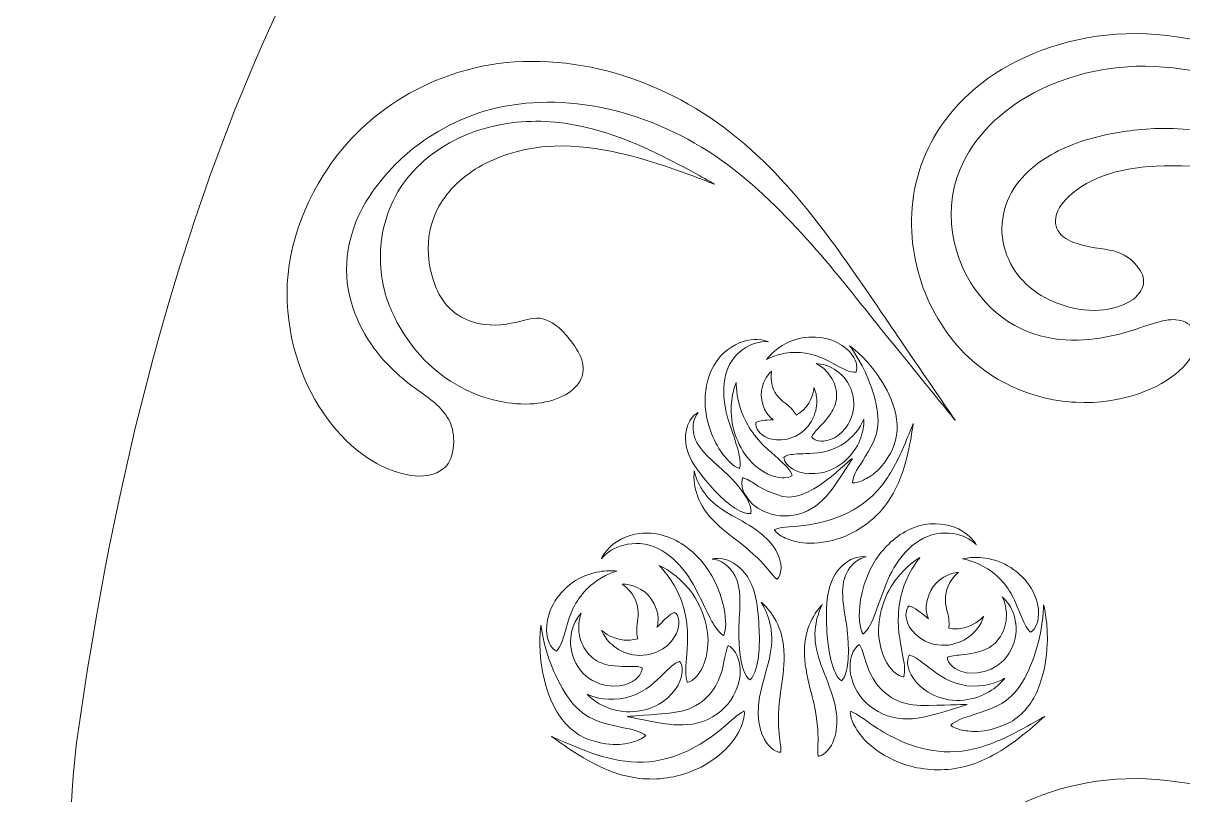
# Model space of a CAD drawing. Extents: x 359 to 483, y -510 to -85.
# Drawn here: x 359.07 to 398.54, y -238.26 to -212.01 of the extents above; entities that cross this region are included whole.
import ezdxf

# ---------------------------------------------------------------- set-up
doc = ezdxf.new("R2010")
doc.units = 0
doc.header["$MEASUREMENT"] = 0
doc.layers.add('Layer 1', color=7, linetype='Continuous')

msp = doc.modelspace()

# ---------------------------------------------------------------- linework, layer by layer
at = {"layer": 'Layer 1', "lineweight": 0}
for points, knots in [([(480.384, -236.21), (477.778, -218.221), (471.8, -202.258), (457.192, -190.652), (456.27, -189.919), (455.329, -189.239), (454.378, -188.583), (454.375, -188.577), (454.375, -188.574), (454.372, -188.568), (452.72, -185.571), (444.486, -174.406), (443.343, -166.788), (443.113, -165.25), (443.023, -163.689), (442.923, -162.139), (442.516, -155.827), (442.299, -149.504), (441.696, -143.205), (441.4, -140.11), (441.039, -137.006), (440.409, -133.958), (439.927, -131.628), (439.549, -128.164), (437.361, -126.737), (435.822, -125.733), (433.515, -125.783), (431.765, -125.417), (429.415, -124.926), (427.103, -124.275), (424.81, -123.567), (424.638, -123.514), (424.466, -123.476), (424.294, -123.43), (423.24, -120.997), (423.108, -118.615), (423.164, -117.16), (426.49, -115.522), (428.87, -111.133), (428.857, -105.967), (428.844, -100.129), (425.783, -95.293), (421.768, -94.311), (423.648, -93.525), (424.872, -91.484), (424.391, -89.236), (424.033, -87.566), (422.678, -86.221), (421.006, -85.876), (418.135, -85.282), (415.613, -87.462), (415.619, -90.226), (415.624, -92.127), (416.825, -93.741), (418.506, -94.37), (414.609, -95.495), (411.688, -100.28), (411.702, -106.008), (411.714, -111.174), (414.114, -115.551), (417.448, -117.174), (417.51, -118.618), (417.393, -120.978), (416.37, -123.399), (413.705, -123.916), (411.064, -124.78), (408.486, -125.448), (406.503, -125.963), (404.179, -125.643), (402.395, -126.819), (400.214, -128.258), (399.852, -131.723), (399.381, -134.055), (398.765, -137.106), (398.42, -140.212), (398.138, -143.309), (397.565, -149.61), (397.378, -155.934), (397.001, -162.248), (396.908, -163.799), (396.826, -165.36), (396.603, -166.899), (395.496, -174.522), (387.038, -186.635), (385.4, -189.64), (385.399, -189.643), (385.399, -189.644), (385.397, -189.647), (384.881, -190.029), (384.367, -190.419), (383.86, -190.826), (369.308, -202.502), (363.405, -218.492), (360.884, -236.493), (359.233, -248.287), (359.066, -443.788), (359.066, -443.788), (359.066, -479.813), (384.682, -509.503), (420.707, -509.503), (420.707, -509.503), (420.707, -509.503), (420.707, -509.503), (456.731, -509.503), (482.824, -479.813), (482.824, -443.788), (482.824, -443.788), (482.092, -247.996), (480.384, -236.21)], [0, 0, 0, 0, 1, 1, 1, 2, 2, 2, 3, 3, 3, 4, 4, 4, 5, 5, 5, 6, 6, 6, 7, 7, 7, 8, 8, 8, 9, 9, 9, 10, 10, 10, 11, 11, 11, 12, 12, 12, 13, 13, 13, 14, 14, 14, 15, 15, 15, 16, 16, 16, 17, 17, 17, 18, 18, 18, 19, 19, 19, 20, 20, 20, 21, 21, 21, 22, 22, 22, 23, 23, 23, 24, 24, 24, 25, 25, 25, 26, 26, 26, 27, 27, 27, 28, 28, 28, 29, 29, 29, 30, 30, 30, 31, 31, 31, 32, 32, 32, 33, 33, 33, 34, 34, 34, 35, 35, 35, 36, 36, 36, 36]), ([(392.414, -224.216), (391.588, -223.766), (390.833, -223.075), (390.302, -222.218), (389.758, -221.368), (389.418, -220.359), (389.326, -219.294), (389.242, -218.235), (389.431, -217.081), (389.965, -216.088), (390.467, -215.081), (391.488, -213.995), (392.914, -213.288), (394.326, -212.579), (396.141, -212.198), (397.997, -212.428), (399.847, -212.624), (401.682, -213.296), (403.417, -214.099), (405.159, -214.903), (406.829, -215.834), (408.513, -216.557), (410.19, -217.287), (411.897, -217.795), (413.509, -217.883), (415.113, -217.967), (416.585, -217.585), (417.691, -217.02), (418.808, -216.455), (419.534, -215.692), (419.937, -215.112), (420.132, -214.815), (420.274, -214.574), (420.347, -214.4), (420.428, -214.229), (420.47, -214.139), (420.47, -214.139), (420.47, -214.139), (420.432, -214.231), (420.36, -214.406), (420.295, -214.585), (420.165, -214.832), (419.983, -215.142), (419.605, -215.746), (418.905, -216.561), (417.786, -217.196), (416.678, -217.829), (415.181, -218.298), (413.496, -218.287), (411.817, -218.273), (410.019, -217.822), (408.273, -217.15), (406.519, -216.484), (404.797, -215.616), (403.066, -214.9), (401.34, -214.182), (399.58, -213.621), (397.897, -213.503), (396.226, -213.352), (394.668, -213.745), (393.476, -214.376), (392.277, -215.01), (391.49, -215.896), (391.102, -216.675), (390.26, -218.235), (390.708, -220.152), (391.641, -221.285), (392.575, -222.473), (393.891, -222.817), (394.956, -222.794), (396.038, -222.766), (396.851, -222.447), (397.436, -222.257), (398.024, -222.067), (398.472, -221.985), (398.849, -222.337), (399.192, -222.648), (399.097, -223.22), (398.422, -223.833), (397.761, -224.435), (396.49, -224.984), (394.899, -224.908), (394.108, -224.869), (393.243, -224.655), (392.414, -224.216)], [0, 0, 0, 0, 1, 1, 1, 2, 2, 2, 3, 3, 3, 4, 4, 4, 5, 5, 5, 6, 6, 6, 7, 7, 7, 8, 8, 8, 9, 9, 9, 10, 10, 10, 11, 11, 11, 12, 12, 12, 13, 13, 13, 14, 14, 14, 15, 15, 15, 16, 16, 16, 17, 17, 17, 18, 18, 18, 19, 19, 19, 20, 20, 20, 21, 21, 21, 22, 22, 22, 23, 23, 23, 24, 24, 24, 25, 25, 25, 26, 26, 26, 27, 27, 27, 28, 28, 28, 28]), ([(369.458, -216.914), (369.948, -216.177), (370.723, -215.334), (371.804, -214.641), (372.874, -213.954), (374.288, -213.415), (375.805, -213.327), (377.322, -213.223), (378.919, -213.509), (380.379, -214.113), (381.842, -214.71), (383.175, -215.634), (384.252, -216.69), (385.338, -217.742), (386.21, -218.891), (386.972, -219.953), (387.728, -221.02), (388.386, -222.001), (388.954, -222.826), (390.083, -224.48), (390.799, -225.528), (390.799, -225.528), (390.799, -225.528), (390.001, -224.542), (388.74, -222.985), (387.455, -221.461), (385.861, -219.183), (383.681, -217.323), (382.591, -216.401), (381.323, -215.656), (379.97, -215.205), (378.623, -214.75), (377.212, -214.598), (375.94, -214.76), (374.66, -214.911), (373.569, -215.404), (372.71, -215.999), (371.854, -216.599), (371.257, -217.289), (370.874, -217.865), (370.086, -219.024), (369.903, -220.407), (370.226, -221.474), (370.538, -222.569), (371.192, -223.394), (371.784, -223.915), (372.374, -224.463), (372.894, -224.723), (373.227, -225.067), (373.558, -225.41), (373.788, -225.801), (373.706, -226.487), (373.664, -226.803), (373.546, -227.038), (373.329, -227.197), (373.111, -227.363), (372.8, -227.44), (372.414, -227.409), (371.652, -227.355), (370.581, -226.853), (369.736, -225.853), (368.872, -224.876), (368.216, -223.445), (368.074, -221.805), (367.917, -220.142), (368.466, -218.365), (369.458, -216.914)], [0, 0, 0, 0, 1, 1, 1, 2, 2, 2, 3, 3, 3, 4, 4, 4, 5, 5, 5, 6, 6, 6, 7, 7, 7, 8, 8, 8, 9, 9, 9, 10, 10, 10, 11, 11, 11, 12, 12, 12, 13, 13, 13, 14, 14, 14, 15, 15, 15, 16, 16, 16, 17, 17, 17, 18, 18, 18, 19, 19, 19, 20, 20, 20, 21, 21, 21, 22, 22, 22, 22]), ([(380.901, -216.864), (379.866, -216.521), (378.389, -216.085), (376.862, -216.204), (376.107, -216.267), (375.347, -216.487), (374.696, -216.838), (374.045, -217.191), (373.529, -217.694), (373.221, -218.237), (372.607, -219.337), (372.888, -220.526), (373.172, -221.118), (373.458, -221.753), (374.022, -222.117), (374.56, -222.224), (375.105, -222.345), (375.604, -222.237), (375.964, -222.155), (376.332, -222.065), (376.58, -221.995), (376.857, -222.096), (377.13, -222.201), (377.458, -222.437), (377.842, -222.999), (378.198, -223.516), (378.231, -223.97), (377.91, -224.341), (377.598, -224.708), (376.949, -224.967), (376.16, -224.967), (375.373, -224.966), (374.452, -224.727), (373.614, -224.184), (372.766, -223.654), (372.044, -222.79), (371.618, -221.821), (371.394, -221.337), (371.218, -220.669), (371.226, -219.892), (371.236, -219.123), (371.467, -218.217), (372.013, -217.455), (372.554, -216.698), (373.35, -216.116), (374.207, -215.78), (375.067, -215.443), (375.982, -215.311), (376.85, -215.351), (378.594, -215.453), (380.013, -216.129), (381.004, -216.618), (381.994, -217.126), (382.596, -217.484), (382.596, -217.484), (382.596, -217.484), (381.943, -217.221), (380.901, -216.864)], [0, 0, 0, 0, 1, 1, 1, 2, 2, 2, 3, 3, 3, 4, 4, 4, 5, 5, 5, 6, 6, 6, 7, 7, 7, 8, 8, 8, 9, 9, 9, 10, 10, 10, 11, 11, 11, 12, 12, 12, 13, 13, 13, 14, 14, 14, 15, 15, 15, 16, 16, 16, 17, 17, 17, 18, 18, 18, 19, 19, 19, 19]), ([(397.143, -216.91), (395.938, -217.014), (394.766, -217.584), (394.349, -218.279), (394.156, -218.598), (394.191, -218.886), (394.289, -219.059), (394.392, -219.235), (394.574, -219.365), (394.797, -219.454), (395.294, -219.653), (395.845, -219.67), (396.179, -219.757), (396.523, -219.851), (396.814, -219.996), (397.093, -220.425), (397.354, -220.813), (397.176, -221.3), (396.536, -221.582), (395.908, -221.844), (394.933, -221.917), (393.822, -221.331), (393.262, -221.024), (392.671, -220.444), (392.459, -219.612), (392.241, -218.786), (392.519, -217.855), (393.07, -217.265), (393.6, -216.676), (394.258, -216.339), (394.923, -216.09), (395.593, -215.848), (396.302, -215.708), (397.013, -215.638), (398.445, -215.468), (400.615, -215.742), (402.903, -216.435), (405.2, -217.109), (407.629, -218.115), (410.016, -218.614), (411.205, -218.867), (412.379, -219.001), (413.455, -218.977), (414.532, -218.952), (415.512, -218.784), (416.303, -218.527), (417.1, -218.279), (417.699, -217.935), (418.079, -217.655), (418.458, -217.369), (418.633, -217.165), (418.633, -217.165), (418.633, -217.165), (418.589, -217.215), (418.506, -217.31), (418.426, -217.408), (418.292, -217.538), (418.114, -217.698), (417.751, -218.009), (417.167, -218.404), (416.371, -218.715), (415.58, -219.035), (414.588, -219.279), (413.478, -219.381), (412.366, -219.482), (411.145, -219.425), (409.903, -219.244), (407.411, -218.887), (404.877, -218.013), (402.625, -217.478), (400.372, -216.919), (398.364, -216.762), (397.143, -216.91)], [0, 0, 0, 0, 1, 1, 1, 2, 2, 2, 3, 3, 3, 4, 4, 4, 5, 5, 5, 6, 6, 6, 7, 7, 7, 8, 8, 8, 9, 9, 9, 10, 10, 10, 11, 11, 11, 12, 12, 12, 13, 13, 13, 14, 14, 14, 15, 15, 15, 16, 16, 16, 17, 17, 17, 18, 18, 18, 19, 19, 19, 20, 20, 20, 21, 21, 21, 22, 22, 22, 23, 23, 23, 24, 24, 24, 24]), ([(387.437, -223.626), (387.47, -223.807), (387.412, -223.883), (387.412, -223.883), (387.412, -223.883), (387.32, -223.897), (387.167, -223.845), (387.01, -223.795), (386.806, -223.678), (386.469, -223.501), (386.137, -223.316), (385.637, -223.166), (385.175, -223.218), (384.718, -223.256), (384.376, -223.451), (384.376, -223.451), (384.376, -223.451), (384.59, -223.119), (385.077, -222.884), (385.546, -222.632), (386.309, -222.611), (386.786, -222.88), (387.265, -223.134), (387.404, -223.453), (387.437, -223.626)], [0, 0, 0, 0, 1, 1, 1, 2, 2, 2, 3, 3, 3, 4, 4, 4, 5, 5, 5, 6, 6, 6, 7, 7, 7, 8, 8, 8, 8]), ([(384.05, -222.88), (383.816, -222.932), (383.513, -223.096), (383.284, -223.372), (382.798, -223.925), (382.861, -224.866), (383.071, -225.496), (383.276, -226.147), (383.432, -226.554), (383.46, -226.81), (383.498, -227.064), (383.45, -227.156), (383.45, -227.156), (383.45, -227.156), (383.346, -227.149), (383.154, -226.975), (382.971, -226.796), (382.65, -226.469), (382.402, -225.693), (382.285, -225.303), (382.234, -224.812), (382.331, -224.33), (382.42, -223.848), (382.691, -223.382), (383.045, -223.118), (383.394, -222.85), (383.778, -222.762), (384.038, -222.771), (384.302, -222.775), (384.441, -222.847), (384.441, -222.847), (384.441, -222.847), (384.286, -222.82), (384.05, -222.88)], [0, 0, 0, 0, 1, 1, 1, 2, 2, 2, 3, 3, 3, 4, 4, 4, 5, 5, 5, 6, 6, 6, 7, 7, 7, 8, 8, 8, 9, 9, 9, 10, 10, 10, 11, 11, 11, 11]), ([(387.394, -227.322), (387.486, -227.097), (387.764, -226.772), (388.021, -226.231), (388.144, -225.959), (388.202, -225.638), (388.152, -225.258), (388.105, -224.883), (387.98, -224.482), (387.843, -224.142), (387.566, -223.453), (387.197, -222.984), (387.197, -222.984), (387.197, -222.984), (387.689, -223.321), (388.148, -223.974), (388.375, -224.3), (388.595, -224.688), (388.727, -225.136), (388.867, -225.578), (388.842, -226.122), (388.661, -226.507), (388.286, -227.272), (387.848, -227.461), (387.633, -227.575), (387.399, -227.675), (387.301, -227.644), (387.301, -227.644), (387.301, -227.644), (387.286, -227.543), (387.394, -227.322)], [0, 0, 0, 0, 1, 1, 1, 2, 2, 2, 3, 3, 3, 4, 4, 4, 5, 5, 5, 6, 6, 6, 7, 7, 7, 8, 8, 8, 9, 9, 9, 10, 10, 10, 10]), ([(386.635, -224.172), (386.538, -223.972), (386.394, -223.817), (386.272, -223.724), (386.149, -223.631), (386.058, -223.592), (386.058, -223.592), (386.058, -223.592), (386.155, -223.587), (386.318, -223.626), (386.479, -223.665), (386.707, -223.764), (386.912, -223.961), (387.115, -224.156), (387.295, -224.453), (387.336, -224.8), (387.382, -225.15), (387.265, -225.502), (387.094, -225.74), (386.732, -226.224), (386.321, -226.254), (386.144, -226.218), (385.951, -226.177), (385.912, -226.087), (385.912, -226.087), (385.912, -226.087), (385.946, -226), (386.05, -225.882), (386.151, -225.76), (386.319, -225.618), (386.526, -225.338), (386.625, -225.196), (386.724, -225.019), (386.749, -224.815), (386.778, -224.61), (386.733, -224.371), (386.635, -224.172)], [0, 0, 0, 0, 1, 1, 1, 2, 2, 2, 3, 3, 3, 4, 4, 4, 5, 5, 5, 6, 6, 6, 7, 7, 7, 8, 8, 8, 9, 9, 9, 10, 10, 10, 11, 11, 11, 12, 12, 12, 12]), ([(384.596, -225.502), (384.268, -225.275), (384.112, -224.717), (384.23, -224.37), (384.327, -224.006), (384.545, -223.853), (384.545, -223.853), (384.545, -223.853), (384.49, -224.111), (384.578, -224.375), (384.66, -224.653), (384.866, -224.84), (385.024, -224.953), (385.215, -225.087), (385.321, -225.239), (385.377, -225.343), (385.507, -225.272), (385.631, -225.181), (385.729, -225.05), (385.966, -224.756), (385.986, -224.408), (385.986, -224.408), (385.986, -224.408), (386.024, -224.481), (386.056, -224.618), (386.087, -224.754), (386.103, -224.96), (386.046, -225.193), (385.989, -225.424), (385.856, -225.68), (385.637, -225.872), (385.419, -226.069), (385.132, -226.172), (384.885, -226.189), (384.378, -226.212), (384.135, -225.971), (384.058, -225.833), (383.975, -225.683), (384.013, -225.595), (384.013, -225.595), (384.013, -225.595), (384.092, -225.55), (384.23, -225.53), (384.323, -225.514), (384.45, -225.509), (384.598, -225.504), (384.597, -225.503), (384.596, -225.503), (384.596, -225.502)], [0, 0, 0, 0, 1, 1, 1, 2, 2, 2, 3, 3, 3, 4, 4, 4, 5, 5, 5, 6, 6, 6, 7, 7, 7, 8, 8, 8, 9, 9, 9, 10, 10, 10, 11, 11, 11, 12, 12, 12, 13, 13, 13, 14, 14, 14, 15, 15, 15, 16, 16, 16, 16]), ([(384.426, -226.519), (384.772, -226.832), (384.99, -227.011), (385.106, -227.157), (385.225, -227.299), (385.241, -227.392), (385.241, -227.392), (385.241, -227.392), (385.179, -227.467), (384.975, -227.48), (384.778, -227.488), (384.402, -227.436), (383.953, -227.03), (383.493, -226.632), (383.171, -225.862), (383.171, -225.257), (383.15, -224.645), (383.339, -224.236), (383.339, -224.236), (383.339, -224.236), (383.329, -224.687), (383.513, -225.195), (383.686, -225.713), (384.074, -226.213), (384.426, -226.519)], [0, 0, 0, 0, 1, 1, 1, 2, 2, 2, 3, 3, 3, 4, 4, 4, 5, 5, 5, 6, 6, 6, 7, 7, 7, 8, 8, 8, 8]), ([(381.958, -226.187), (382.156, -226.67), (382.784, -227.071), (383.176, -227.501), (383.967, -228.321), (383.836, -228.686), (383.836, -228.686), (383.836, -228.686), (383.466, -228.805), (382.675, -227.984), (382.477, -227.775), (382.266, -227.537), (382.053, -227.251), (381.843, -226.967), (381.656, -226.618), (381.619, -226.268), (381.582, -225.922), (381.686, -225.628), (381.809, -225.465), (381.933, -225.299), (382.044, -225.251), (382.044, -225.251), (382.044, -225.251), (381.959, -225.34), (381.906, -225.514), (381.852, -225.686), (381.854, -225.944), (381.958, -226.187)], [0, 0, 0, 0, 1, 1, 1, 2, 2, 2, 3, 3, 3, 4, 4, 4, 5, 5, 5, 6, 6, 6, 7, 7, 7, 8, 8, 8, 9, 9, 9, 9]), ([(384.954, -229.501), (384.669, -229.351), (384.637, -229.242), (384.637, -229.242), (384.637, -229.242), (384.732, -229.187), (385.022, -229.16), (385.31, -229.118), (385.798, -229.131), (386.579, -228.893), (386.968, -228.771), (387.401, -228.569), (387.775, -228.265), (388.15, -227.969), (388.455, -227.556), (388.681, -227.15), (388.908, -226.745), (389.07, -226.354), (389.186, -226.075), (389.3, -225.795), (389.369, -225.624), (389.369, -225.624), (389.369, -225.624), (389.339, -225.806), (389.29, -226.105), (389.236, -226.405), (389.158, -226.824), (388.999, -227.292), (388.842, -227.758), (388.582, -228.279), (388.174, -228.697), (387.774, -229.115), (387.264, -229.409), (386.791, -229.557), (385.829, -229.848), (385.231, -229.634), (384.954, -229.501)], [0, 0, 0, 0, 1, 1, 1, 2, 2, 2, 3, 3, 3, 4, 4, 4, 5, 5, 5, 6, 6, 6, 7, 7, 7, 8, 8, 8, 9, 9, 9, 10, 10, 10, 11, 11, 11, 12, 12, 12, 12]), ([(386.871, -227.037), (386.608, -227.218), (386.294, -227.316), (386.021, -227.335), (385.465, -227.365), (385.179, -227.146), (385.065, -227.009), (384.948, -226.863), (384.965, -226.769), (384.965, -226.769), (384.965, -226.769), (385.04, -226.714), (385.2, -226.688), (385.361, -226.657), (385.595, -226.662), (385.971, -226.641), (386.348, -226.63), (386.847, -226.48), (387.19, -226.162), (387.538, -225.86), (387.683, -225.487), (387.683, -225.487), (387.683, -225.487), (387.69, -225.583), (387.67, -225.745), (387.65, -225.905), (387.595, -226.134), (387.466, -226.374), (387.339, -226.612), (387.135, -226.858), (386.871, -227.037)], [0, 0, 0, 0, 1, 1, 1, 2, 2, 2, 3, 3, 3, 4, 4, 4, 5, 5, 5, 6, 6, 6, 7, 7, 7, 8, 8, 8, 9, 9, 9, 10, 10, 10, 10]), ([(383.543, -227.793), (383.496, -227.554), (383.566, -227.477), (383.566, -227.477), (383.566, -227.477), (383.663, -227.493), (383.834, -227.6), (384.011, -227.695), (384.256, -227.906), (384.724, -228.045), (385.741, -228.546), (387.278, -226.714), (387.293, -226.831), (387.293, -226.831), (387.026, -227.264), (386.637, -227.819), (386.437, -228.092), (386.165, -228.412), (385.763, -228.601), (385.37, -228.79), (384.912, -228.818), (384.544, -228.717), (383.792, -228.487), (383.596, -228.005), (383.543, -227.793)], [0, 0, 0, 0, 1, 1, 1, 2, 2, 2, 3, 3, 3, 4, 4, 4, 5, 5, 5, 6, 6, 6, 7, 7, 7, 8, 8, 8, 8]), ([(381.91, -227.59), (381.891, -227.369), (381.91, -227.238), (381.91, -227.238), (381.91, -227.238), (381.935, -227.369), (382.016, -227.565), (382.096, -227.759), (382.241, -228.017), (382.465, -228.238), (382.902, -228.692), (383.685, -228.945), (384.238, -229.418), (384.783, -229.886), (384.897, -230.39), (384.859, -230.631), (384.826, -230.883), (384.728, -230.928), (384.728, -230.928), (384.728, -230.928), (384.646, -230.872), (384.521, -230.715), (384.39, -230.559), (384.216, -230.324), (383.783, -229.946), (383.371, -229.575), (382.57, -229.109), (382.187, -228.448), (381.998, -228.127), (381.93, -227.811), (381.91, -227.59)], [0, 0, 0, 0, 1, 1, 1, 2, 2, 2, 3, 3, 3, 4, 4, 4, 5, 5, 5, 6, 6, 6, 7, 7, 7, 8, 8, 8, 9, 9, 9, 10, 10, 10, 10]), ([(382.908, -232.844), (382.908, -232.844), (382.807, -232.808), (382.647, -232.575), (382.479, -232.348), (382.292, -231.903), (381.94, -231.223), (381.608, -230.555), (380.901, -229.76), (380.074, -229.717), (379.673, -229.684), (379.306, -229.798), (379.082, -229.944), (378.851, -230.085), (378.752, -230.23), (378.752, -230.23), (378.752, -230.23), (378.808, -230.065), (379.014, -229.859), (379.212, -229.651), (379.584, -229.426), (380.064, -229.369), (380.545, -229.304), (381.114, -229.461), (381.555, -229.769), (382.002, -230.072), (382.341, -230.496), (382.552, -230.891), (382.962, -231.689), (382.975, -232.195), (382.981, -232.476), (382.975, -232.761), (382.908, -232.844), (382.908, -232.844)], [0, 0, 0, 0, 1, 1, 1, 2, 2, 2, 3, 3, 3, 4, 4, 4, 5, 5, 5, 6, 6, 6, 7, 7, 7, 8, 8, 8, 9, 9, 9, 10, 10, 10, 11, 11, 11, 11]), ([(391.158, -229.509), (390.92, -229.388), (390.543, -229.312), (390.148, -229.387), (389.33, -229.516), (388.71, -230.381), (388.449, -231.079), (388.171, -231.792), (388.031, -232.255), (387.887, -232.498), (387.753, -232.746), (387.657, -232.793), (387.657, -232.793), (387.657, -232.793), (387.581, -232.717), (387.545, -232.434), (387.522, -232.154), (387.481, -231.65), (387.806, -230.813), (387.974, -230.398), (388.268, -229.942), (388.681, -229.594), (389.087, -229.241), (389.636, -229.026), (390.121, -229.039), (390.605, -229.046), (390.998, -229.231), (391.217, -229.417), (391.443, -229.601), (391.516, -229.759), (391.516, -229.759), (391.516, -229.759), (391.403, -229.625), (391.158, -229.509)], [0, 0, 0, 0, 1, 1, 1, 2, 2, 2, 3, 3, 3, 4, 4, 4, 5, 5, 5, 6, 6, 6, 7, 7, 7, 8, 8, 8, 9, 9, 9, 10, 10, 10, 11, 11, 11, 11]), ([(387.141, -232.904), (387.254, -234.165), (386.924, -234.386), (386.924, -234.386), (386.924, -234.386), (386.56, -234.227), (386.447, -232.966), (386.422, -232.648), (386.403, -232.294), (386.414, -231.901), (386.428, -231.511), (386.504, -231.084), (386.709, -230.758), (386.912, -230.435), (387.201, -230.252), (387.418, -230.193), (387.639, -230.133), (387.768, -230.167), (387.768, -230.167), (387.768, -230.167), (387.633, -230.181), (387.463, -230.292), (387.294, -230.401), (387.11, -230.623), (387.024, -230.908), (386.846, -231.471), (387.102, -232.262), (387.141, -232.904)], [0, 0, 0, 0, 1, 1, 1, 2, 2, 2, 3, 3, 3, 4, 4, 4, 5, 5, 5, 6, 6, 6, 7, 7, 7, 8, 8, 8, 9, 9, 9, 9]), ([(381.337, -231.34), (381.074, -230.798), (380.708, -230.459), (380.708, -230.459), (380.708, -230.459), (381.172, -230.642), (381.624, -231.142), (382.087, -231.622), (382.425, -232.471), (382.375, -233.138), (382.339, -233.802), (382.096, -234.136), (381.944, -234.286), (381.783, -234.439), (381.683, -234.434), (381.683, -234.434), (381.683, -234.434), (381.631, -234.352), (381.623, -234.151), (381.61, -233.947), (381.652, -233.635), (381.679, -233.109), (381.717, -232.585), (381.618, -231.879), (381.337, -231.34)], [0, 0, 0, 0, 1, 1, 1, 2, 2, 2, 3, 3, 3, 4, 4, 4, 5, 5, 5, 6, 6, 6, 7, 7, 7, 8, 8, 8, 8]), ([(383.432, -232.901), (383.404, -232.258), (383.576, -231.444), (383.34, -230.903), (383.224, -230.629), (383.018, -230.427), (382.839, -230.337), (382.658, -230.244), (382.522, -230.244), (382.522, -230.244), (382.522, -230.244), (382.648, -230.197), (382.873, -230.233), (383.095, -230.269), (383.402, -230.421), (383.637, -230.721), (383.876, -231.024), (383.996, -231.441), (384.05, -231.827), (384.102, -232.217), (384.121, -232.571), (384.128, -232.89), (384.148, -234.155), (383.803, -234.352), (383.803, -234.352), (383.803, -234.352), (383.452, -234.166), (383.432, -232.901)], [0, 0, 0, 0, 1, 1, 1, 2, 2, 2, 3, 3, 3, 4, 4, 4, 5, 5, 5, 6, 6, 6, 7, 7, 7, 8, 8, 8, 9, 9, 9, 9]), ([(388.906, -232.928), (388.988, -233.448), (389.063, -233.754), (389.071, -233.958), (389.084, -234.159), (389.041, -234.246), (389.041, -234.246), (389.041, -234.246), (388.942, -234.261), (388.766, -234.126), (388.599, -233.993), (388.322, -233.686), (388.217, -233.029), (388.098, -232.372), (388.345, -231.491), (388.755, -230.966), (389.153, -230.421), (389.595, -230.191), (389.595, -230.191), (389.595, -230.191), (389.267, -230.566), (389.061, -231.133), (388.839, -231.699), (388.814, -232.411), (388.906, -232.928)], [0, 0, 0, 0, 1, 1, 1, 2, 2, 2, 3, 3, 3, 4, 4, 4, 5, 5, 5, 6, 6, 6, 7, 7, 7, 8, 8, 8, 8]), ([(392.849, -231.721), (392.688, -231.321), (392.342, -230.841), (391.899, -230.573), (391.47, -230.295), (391.039, -230.235), (391.039, -230.235), (391.039, -230.235), (391.14, -230.208), (391.317, -230.192), (391.493, -230.177), (391.748, -230.18), (392.033, -230.251), (392.607, -230.369), (393.264, -230.881), (393.485, -231.436), (393.719, -231.982), (393.626, -232.348), (393.545, -232.519), (393.456, -232.698), (393.363, -232.724), (393.363, -232.724), (393.363, -232.724), (393.283, -232.674), (393.197, -232.52), (393.105, -232.367), (393.021, -232.118), (392.849, -231.721)], [0, 0, 0, 0, 1, 1, 1, 2, 2, 2, 3, 3, 3, 4, 4, 4, 5, 5, 5, 6, 6, 6, 7, 7, 7, 8, 8, 8, 9, 9, 9, 9]), ([(378.457, -231.08), (378.043, -231.393), (377.75, -231.906), (377.631, -232.321), (377.502, -232.733), (377.444, -232.99), (377.369, -233.152), (377.3, -233.313), (377.226, -233.372), (377.226, -233.372), (377.226, -233.372), (377.13, -233.356), (377.023, -233.187), (376.924, -233.025), (376.794, -232.671), (376.969, -232.104), (377.132, -231.528), (377.731, -230.95), (378.29, -230.774), (378.566, -230.673), (378.819, -230.643), (378.996, -230.64), (379.173, -230.637), (379.277, -230.653), (379.277, -230.653), (379.277, -230.653), (378.855, -230.759), (378.457, -231.08)], [0, 0, 0, 0, 1, 1, 1, 2, 2, 2, 3, 3, 3, 4, 4, 4, 5, 5, 5, 6, 6, 6, 7, 7, 7, 8, 8, 8, 9, 9, 9, 9]), ([(389.23, -231.836), (389.23, -231.836), (389.321, -231.854), (389.446, -231.938), (389.556, -232.007), (389.686, -232.123), (389.884, -232.273), (389.868, -232.233), (389.849, -232.2), (389.837, -232.153), (389.715, -231.739), (389.954, -231.162), (390.287, -230.94), (390.613, -230.691), (390.905, -230.7), (390.905, -230.7), (390.905, -230.7), (390.674, -230.875), (390.555, -231.163), (390.421, -231.456), (390.453, -231.776), (390.515, -231.995), (390.597, -232.272), (390.592, -232.479), (390.575, -232.597), (390.745, -232.626), (390.924, -232.629), (391.103, -232.577), (391.514, -232.476), (391.764, -232.185), (391.764, -232.185), (391.764, -232.185), (391.744, -232.273), (391.673, -232.411), (391.603, -232.547), (391.471, -232.732), (391.26, -232.888), (391.051, -233.042), (390.76, -233.164), (390.444, -233.175), (390.126, -233.19), (389.813, -233.08), (389.593, -232.925), (389.149, -232.6), (389.1, -232.234), (389.122, -232.066), (389.147, -231.884), (389.23, -231.836), (389.23, -231.836)], [0, 0, 0, 0, 1, 1, 1, 2, 2, 2, 3, 3, 3, 4, 4, 4, 5, 5, 5, 6, 6, 6, 7, 7, 7, 8, 8, 8, 9, 9, 9, 10, 10, 10, 11, 11, 11, 12, 12, 12, 13, 13, 13, 14, 14, 14, 15, 15, 15, 16, 16, 16, 16]), ([(379.981, -232.349), (380.02, -232.125), (380.019, -231.803), (379.855, -231.526), (379.706, -231.252), (379.458, -231.102), (379.458, -231.102), (379.458, -231.102), (379.748, -231.063), (380.098, -231.276), (380.453, -231.462), (380.751, -232.011), (380.673, -232.436), (380.666, -232.483), (380.65, -232.516), (380.639, -232.557), (380.814, -232.392), (380.939, -232.26), (381.039, -232.181), (381.154, -232.085), (381.243, -232.057), (381.243, -232.057), (381.243, -232.057), (381.331, -232.096), (381.375, -232.274), (381.414, -232.439), (381.404, -232.808), (380.996, -233.178), (380.793, -233.355), (380.493, -233.497), (380.175, -233.516), (379.86, -233.538), (379.558, -233.447), (379.334, -233.315), (379.108, -233.182), (378.958, -233.012), (378.873, -232.884), (378.789, -232.754), (378.759, -232.668), (378.759, -232.668), (378.759, -232.668), (379.038, -232.932), (379.458, -232.99), (379.641, -233.022), (379.819, -233), (379.985, -232.954), (379.956, -232.838), (379.929, -232.633), (379.981, -232.349)], [0, 0, 0, 0, 1, 1, 1, 2, 2, 2, 3, 3, 3, 4, 4, 4, 5, 5, 5, 6, 6, 6, 7, 7, 7, 8, 8, 8, 9, 9, 9, 10, 10, 10, 11, 11, 11, 12, 12, 12, 13, 13, 13, 14, 14, 14, 15, 15, 15, 16, 16, 16, 16]), ([(384.836, -236.495), (384.871, -236.714), (384.857, -236.814), (384.857, -236.814), (384.857, -236.814), (384.751, -236.848), (384.538, -236.674), (384.329, -236.51), (384.036, -236.033), (384.099, -235.245), (384.161, -234.45), (384.572, -233.628), (384.55, -232.922), (384.547, -232.57), (384.455, -232.254), (384.362, -232.04), (384.269, -231.824), (384.185, -231.703), (384.185, -231.703), (384.185, -231.703), (384.3, -231.793), (384.455, -231.984), (384.609, -232.174), (384.797, -232.477), (384.895, -232.875), (385.101, -233.689), (384.828, -234.674), (384.793, -235.298), (384.748, -235.943), (384.807, -236.273), (384.836, -236.495)], [0, 0, 0, 0, 1, 1, 1, 2, 2, 2, 3, 3, 3, 4, 4, 4, 5, 5, 5, 6, 6, 6, 7, 7, 7, 8, 8, 8, 9, 9, 9, 10, 10, 10, 10]), ([(391.783, -234.072), (391.147, -234.235), (390.777, -233.986), (390.647, -233.842), (390.507, -233.683), (390.53, -233.585), (390.53, -233.585), (390.53, -233.585), (390.615, -233.541), (390.785, -233.522), (390.954, -233.495), (391.205, -233.503), (391.593, -233.402), (391.785, -233.346), (392, -233.255), (392.166, -233.087), (392.336, -232.922), (392.459, -232.677), (392.509, -232.433), (392.56, -232.189), (392.537, -231.954), (392.493, -231.79), (392.448, -231.625), (392.395, -231.529), (392.395, -231.529), (392.395, -231.529), (392.481, -231.594), (392.591, -231.742), (392.699, -231.89), (392.822, -232.133), (392.857, -232.443), (392.892, -232.749), (392.837, -233.124), (392.632, -233.445), (392.43, -233.771), (392.091, -233.986), (391.783, -234.072)], [0, 0, 0, 0, 1, 1, 1, 2, 2, 2, 3, 3, 3, 4, 4, 4, 5, 5, 5, 6, 6, 6, 7, 7, 7, 8, 8, 8, 9, 9, 9, 10, 10, 10, 11, 11, 11, 12, 12, 12, 12]), ([(377.891, -232.315), (377.985, -232.156), (378.063, -232.082), (378.063, -232.082), (378.063, -232.082), (378.02, -232.183), (377.993, -232.352), (377.966, -232.52), (377.968, -232.756), (378.044, -232.994), (378.119, -233.231), (378.268, -233.461), (378.454, -233.608), (378.636, -233.757), (378.86, -233.826), (379.056, -233.861), (379.453, -233.921), (379.701, -233.887), (379.873, -233.896), (380.044, -233.897), (380.132, -233.932), (380.132, -233.932), (380.132, -233.932), (380.166, -234.027), (380.043, -234.2), (379.929, -234.357), (379.587, -234.643), (378.937, -234.547), (378.622, -234.494), (378.262, -234.315), (378.027, -234.012), (377.79, -233.715), (377.696, -233.348), (377.699, -233.04), (377.702, -232.727), (377.798, -232.473), (377.891, -232.315)], [0, 0, 0, 0, 1, 1, 1, 2, 2, 2, 3, 3, 3, 4, 4, 4, 5, 5, 5, 6, 6, 6, 7, 7, 7, 8, 8, 8, 9, 9, 9, 10, 10, 10, 11, 11, 11, 12, 12, 12, 12]), ([(386.038, -235.43), (385.938, -234.814), (385.563, -233.863), (385.683, -233.031), (385.739, -232.625), (385.895, -232.304), (386.028, -232.099), (386.162, -231.893), (386.267, -231.791), (386.267, -231.791), (386.267, -231.791), (386.196, -231.921), (386.126, -232.145), (386.056, -232.368), (385.997, -232.692), (386.031, -233.042), (386.084, -233.746), (386.578, -234.521), (386.723, -235.305), (386.867, -236.082), (386.626, -236.588), (386.436, -236.772), (386.242, -236.967), (386.133, -236.945), (386.133, -236.945), (386.133, -236.945), (386.109, -236.847), (386.12, -236.626), (386.126, -236.401), (386.15, -236.067), (386.038, -235.43)], [0, 0, 0, 0, 1, 1, 1, 2, 2, 2, 3, 3, 3, 4, 4, 4, 5, 5, 5, 6, 6, 6, 7, 7, 7, 8, 8, 8, 9, 9, 9, 10, 10, 10, 10]), ([(393.597, -234.71), (393.409, -235.183), (393.015, -235.625), (392.596, -235.829), (391.752, -236.224), (391.244, -236.094), (390.98, -236.052), (390.709, -235.985), (390.646, -235.899), (390.646, -235.899), (390.646, -235.899), (390.704, -235.811), (390.952, -235.704), (391.19, -235.583), (391.66, -235.507), (392.272, -235.213), (392.573, -235.061), (392.854, -234.813), (393.074, -234.443), (393.293, -234.08), (393.46, -233.644), (393.574, -233.252), (393.805, -232.459), (393.803, -231.797), (393.803, -231.797), (393.803, -231.797), (393.984, -232.433), (393.917, -233.312), (393.882, -233.75), (393.797, -234.236), (393.597, -234.71)], [0, 0, 0, 0, 1, 1, 1, 2, 2, 2, 3, 3, 3, 4, 4, 4, 5, 5, 5, 6, 6, 6, 7, 7, 7, 8, 8, 8, 9, 9, 9, 10, 10, 10, 10]), ([(376.691, -232.496), (376.691, -232.496), (376.758, -233.154), (377.07, -233.919), (377.225, -234.297), (377.437, -234.713), (377.693, -235.051), (377.95, -235.396), (378.255, -235.613), (378.571, -235.733), (379.21, -235.962), (379.685, -235.988), (379.934, -236.084), (380.193, -236.164), (380.259, -236.246), (380.259, -236.246), (380.259, -236.246), (380.205, -236.337), (379.943, -236.432), (379.685, -236.502), (379.193, -236.684), (378.313, -236.38), (377.874, -236.221), (377.437, -235.822), (377.2, -235.371), (376.951, -234.921), (376.817, -234.446), (376.736, -234.015), (376.578, -233.147), (376.691, -232.496), (376.691, -232.496)], [0, 0, 0, 0, 1, 1, 1, 2, 2, 2, 3, 3, 3, 4, 4, 4, 5, 5, 5, 6, 6, 6, 7, 7, 7, 8, 8, 8, 9, 9, 9, 10, 10, 10, 10]), ([(380.929, -235.495), (381.289, -235.464), (381.675, -235.397), (381.969, -235.227), (382.269, -235.06), (382.496, -234.803), (382.635, -234.561), (382.902, -234.071), (382.917, -233.704), (382.973, -233.491), (383.013, -233.272), (383.068, -233.188), (383.068, -233.188), (383.068, -233.188), (383.174, -233.198), (383.314, -233.423), (383.43, -233.631), (383.641, -234.155), (383.237, -234.911), (383.03, -235.273), (382.655, -235.604), (382.207, -235.764), (381.751, -235.93), (381.29, -235.897), (380.919, -235.843), (380.179, -235.721), (379.628, -235.599), (379.628, -235.599), (379.628, -235.599), (380.197, -235.554), (380.929, -235.495)], [0, 0, 0, 0, 1, 1, 1, 2, 2, 2, 3, 3, 3, 4, 4, 4, 5, 5, 5, 6, 6, 6, 7, 7, 7, 8, 8, 8, 9, 9, 9, 10, 10, 10, 10]), ([(387.313, -233.411), (387.428, -233.173), (387.533, -233.152), (387.533, -233.152), (387.533, -233.152), (387.597, -233.23), (387.659, -233.443), (387.737, -233.649), (387.79, -234.012), (388.108, -234.472), (388.271, -234.698), (388.524, -234.93), (388.839, -235.065), (389.149, -235.203), (389.54, -235.229), (389.901, -235.223), (390.636, -235.204), (391.206, -235.19), (391.206, -235.19), (391.206, -235.19), (390.671, -235.369), (389.948, -235.568), (389.584, -235.66), (389.13, -235.741), (388.659, -235.624), (388.196, -235.512), (387.789, -235.221), (387.545, -234.883), (387.065, -234.174), (387.219, -233.63), (387.313, -233.411)], [0, 0, 0, 0, 1, 1, 1, 2, 2, 2, 3, 3, 3, 4, 4, 4, 5, 5, 5, 6, 6, 6, 7, 7, 7, 8, 8, 8, 9, 9, 9, 10, 10, 10, 10]), ([(389.236, -233.514), (389.236, -233.514), (389.33, -233.523), (389.479, -233.617), (389.632, -233.708), (389.825, -233.886), (390.174, -234.136), (390.515, -234.396), (391.067, -234.606), (391.588, -234.559), (392.101, -234.529), (392.479, -234.3), (392.479, -234.3), (392.479, -234.3), (392.417, -234.386), (392.285, -234.509), (392.155, -234.63), (391.947, -234.785), (391.67, -234.897), (391.395, -235.009), (391.051, -235.074), (390.704, -235.042), (390.355, -235.013), (390.022, -234.879), (389.776, -234.708), (389.283, -234.352), (389.184, -233.975), (389.172, -233.783), (389.164, -233.581), (389.236, -233.514), (389.236, -233.514)], [0, 0, 0, 0, 1, 1, 1, 2, 2, 2, 3, 3, 3, 4, 4, 4, 5, 5, 5, 6, 6, 6, 7, 7, 7, 8, 8, 8, 9, 9, 9, 10, 10, 10, 10]), ([(379.183, -235.011), (379.705, -235.004), (380.232, -234.737), (380.545, -234.443), (380.865, -234.158), (381.039, -233.961), (381.182, -233.854), (381.32, -233.745), (381.412, -233.726), (381.412, -233.726), (381.412, -233.726), (381.491, -233.785), (381.504, -233.987), (381.513, -234.179), (381.453, -234.565), (381, -234.971), (380.773, -235.166), (380.456, -235.334), (380.112, -235.399), (379.771, -235.468), (379.422, -235.438), (379.136, -235.356), (378.849, -235.274), (378.626, -235.142), (378.483, -235.034), (378.34, -234.925), (378.269, -234.847), (378.269, -234.847), (378.269, -234.847), (378.669, -235.036), (379.183, -235.011)], [0, 0, 0, 0, 1, 1, 1, 2, 2, 2, 3, 3, 3, 4, 4, 4, 5, 5, 5, 6, 6, 6, 7, 7, 7, 8, 8, 8, 9, 9, 9, 10, 10, 10, 10]), ([(377.543, -236.492), (377.852, -236.624), (378.283, -236.81), (378.779, -236.956), (379.275, -237.104), (379.841, -237.195), (380.374, -237.138), (380.911, -237.088), (381.418, -236.908), (381.823, -236.698), (382.634, -236.268), (383.004, -235.862), (383.256, -235.664), (383.499, -235.452), (383.608, -235.417), (383.608, -235.417), (383.608, -235.417), (383.659, -235.523), (383.545, -235.858), (383.424, -236.173), (383.118, -236.797), (382.142, -237.317), (381.658, -237.569), (381.032, -237.738), (380.395, -237.725), (379.752, -237.72), (379.143, -237.519), (378.654, -237.281), (378.162, -237.042), (377.769, -236.777), (377.491, -236.588), (377.216, -236.394), (377.049, -236.276), (377.049, -236.276), (377.049, -236.276), (377.236, -236.358), (377.543, -236.492)], [0, 0, 0, 0, 1, 1, 1, 2, 2, 2, 3, 3, 3, 4, 4, 4, 5, 5, 5, 6, 6, 6, 7, 7, 7, 8, 8, 8, 9, 9, 9, 10, 10, 10, 11, 11, 11, 12, 12, 12, 12]), ([(387.229, -235.425), (387.229, -235.425), (387.341, -235.448), (387.605, -235.633), (387.876, -235.805), (388.286, -236.169), (389.138, -236.512), (389.563, -236.679), (390.085, -236.805), (390.625, -236.799), (391.162, -236.8), (391.715, -236.65), (392.192, -236.451), (392.671, -236.253), (393.08, -236.024), (393.373, -235.861), (393.665, -235.694), (393.842, -235.594), (393.842, -235.594), (393.842, -235.594), (393.688, -235.728), (393.435, -235.95), (393.178, -236.168), (392.816, -236.472), (392.351, -236.761), (391.889, -237.049), (391.304, -237.312), (390.665, -237.385), (390.033, -237.464), (389.393, -237.361), (388.886, -237.161), (387.861, -236.747), (387.491, -236.157), (387.338, -235.857), (387.189, -235.536), (387.229, -235.425), (387.229, -235.425)], [0, 0, 0, 0, 1, 1, 1, 2, 2, 2, 3, 3, 3, 4, 4, 4, 5, 5, 5, 6, 6, 6, 7, 7, 7, 8, 8, 8, 9, 9, 9, 10, 10, 10, 11, 11, 11, 12, 12, 12, 12]), ([(398.422, -249.181), (397.761, -249.783), (396.49, -250.333), (394.899, -250.256), (394.108, -250.217), (393.243, -250.003), (392.414, -249.565), (391.588, -249.115), (390.833, -248.423), (390.302, -247.566), (389.758, -246.716), (389.418, -245.707), (389.326, -244.642), (389.242, -243.583), (389.431, -242.429), (389.965, -241.437), (390.467, -240.429), (391.488, -239.343), (392.914, -238.636), (394.326, -237.928), (396.141, -237.546), (397.997, -237.777), (399.847, -237.972), (401.682, -238.645), (403.417, -239.448), (405.159, -240.251), (406.829, -241.182), (408.513, -241.905), (410.19, -242.635), (411.897, -243.143), (413.509, -243.231), (415.113, -243.315), (416.585, -242.933), (417.691, -242.369), (418.808, -241.804), (419.534, -241.04), (419.937, -240.46), (420.132, -240.163), (420.274, -239.923), (420.347, -239.748), (420.428, -239.577), (420.47, -239.487), (420.47, -239.487), (420.47, -239.487), (420.432, -239.579), (420.36, -239.754), (420.295, -239.933), (420.165, -240.18), (419.983, -240.49), (419.605, -241.095), (418.905, -241.91), (417.786, -242.544), (416.678, -243.177), (415.181, -243.646), (413.496, -243.636), (411.817, -243.621), (410.019, -243.171), (408.273, -242.498), (406.519, -241.833), (404.797, -240.964), (403.066, -240.249), (401.34, -239.53), (399.58, -238.97), (397.897, -238.851), (396.226, -238.7), (394.668, -239.093), (393.476, -239.724), (392.277, -240.358), (391.49, -241.245), (391.102, -242.024), (390.26, -243.583), (390.708, -245.501), (391.641, -246.633), (392.575, -247.822), (393.891, -248.165), (394.956, -248.142), (396.038, -248.114), (396.851, -247.796), (397.436, -247.605), (398.024, -247.415), (398.472, -247.334), (398.849, -247.685), (399.192, -247.997), (399.097, -248.569), (398.422, -249.181)], [0, 0, 0, 0, 1, 1, 1, 2, 2, 2, 3, 3, 3, 4, 4, 4, 5, 5, 5, 6, 6, 6, 7, 7, 7, 8, 8, 8, 9, 9, 9, 10, 10, 10, 11, 11, 11, 12, 12, 12, 13, 13, 13, 14, 14, 14, 15, 15, 15, 16, 16, 16, 17, 17, 17, 18, 18, 18, 19, 19, 19, 20, 20, 20, 21, 21, 21, 22, 22, 22, 23, 23, 23, 24, 24, 24, 25, 25, 25, 26, 26, 26, 27, 27, 27, 28, 28, 28, 28])]:
    msp.add_open_spline(points, degree=3, knots=knots, dxfattribs=at)

doc.saveas('drawing.dxf')
